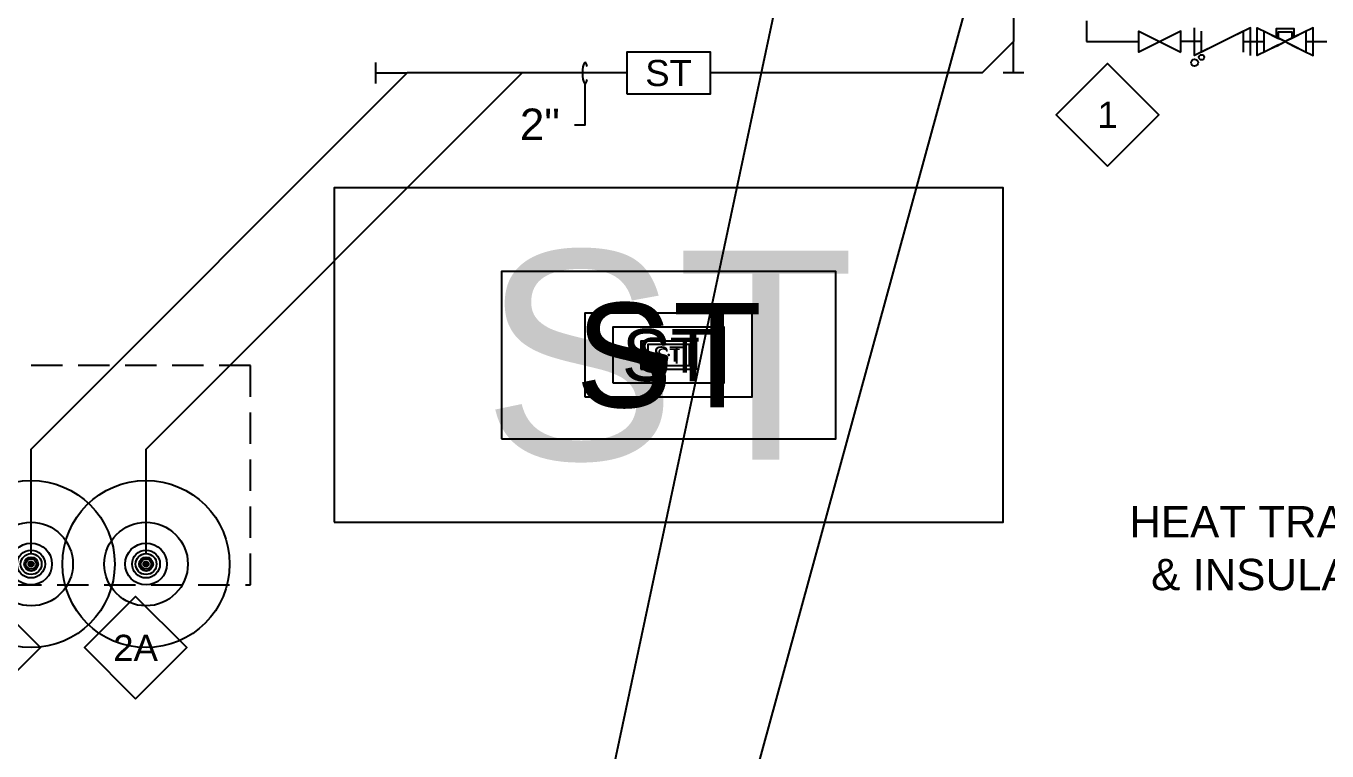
# Model space of a CAD drawing. Extents: x -3956 to 957, y -346 to 1886.
# Drawn here: x -2372.5 to -1999, y -45.9 to 162.2 of the extents above; entities that cross this region are included whole.
import ezdxf
from ezdxf.enums import TextEntityAlignment as Align

# ---------------------------------------------------------------- set-up
doc = ezdxf.new("R2010")
doc.units = 0
doc.header["$LTSCALE"] = 36
doc.header["$MEASUREMENT"] = 0
doc.linetypes.add('HIDDEN', pattern=[0.375, 0.25, -0.125])
for name, color, linetype in [('G-ANNO-TEXT', 70, 'Continuous'), ('G-ANNO-TEXT @ 96', 70, 'Continuous'), ('P-HWC-N', 2, 'Continuous'), ('P-HWC-N @ 128', 2, 'Continuous'), ('P-HWC-N @ 96', 2, 'Continuous'), ('P-STRM-N', 2, 'Continuous'), ('P-STRM-N @ 1 (1)', 2, 'Continuous'), ('P-STRM-N @ 1 (2)', 2, 'Continuous'), ('P-STRM-N @ 12', 2, 'Continuous'), ('P-STRM-N @ 128', 2, 'Continuous'), ('P-STRM-N @ 16', 2, 'Continuous'), ('P-STRM-N @ 192', 2, 'Continuous'), ('P-STRM-N @ 2', 2, 'Continuous'), ('P-STRM-N @ 24', 2, 'Continuous'), ('P-STRM-N @ 384', 2, 'Continuous'), ('P-STRM-N @ 4', 2, 'Continuous'), ('P-STRM-N @ 48', 2, 'Continuous'), ('P-STRM-N @ 64', 2, 'Continuous'), ('P-STRM-N @ 768', 2, 'Continuous'), ('P-STRM-N @ 8', 2, 'Continuous'), ('P-STRM-N @ 96', 2, 'Continuous')]:
    doc.layers.add(name, color=color, linetype=linetype)
doc.styles.add('Arial', font='arial.ttf')

# ---------------------------------------------------------------- blocks, each defined once
blk = doc.blocks.new('DIAMOND TAG')
blk.add_lwpolyline([(0, -0.1533), (0.1533, 0), (0, 0.1533), (-0.1533, 0)], close=True)
at = {"style": 'Arial'}
blk.add_attdef('XXX', text='', height=0.0781, dxfattribs=at).set_placement((0, 0), align=Align.MIDDLE)
blk = doc.blocks.new('*U7')
blk.add_circle((0, 0), 0.03125)
blk = doc.blocks.new('*U1666')
at = {"layer": 'P-STRM-N @ 1 (1)'}
blk.add_blockref('*U7', (-2338, 7.74), dxfattribs=at)
at = {"layer": 'P-STRM-N @ 1 (2)'}
blk.add_blockref('*U7', (-2338, 7.74), dxfattribs=at)
at = {"layer": 'P-STRM-N @ 12', "xscale": 12, "yscale": 12, "zscale": 12}
blk.add_blockref('*U7', (-2338, 7.74), dxfattribs=at)
at = {"layer": 'P-STRM-N @ 128', "xscale": 128, "yscale": 128, "zscale": 128}
blk.add_blockref('*U7', (-2338, 7.74), dxfattribs=at)
at = {"layer": 'P-STRM-N @ 16', "xscale": 16, "yscale": 16, "zscale": 16}
blk.add_blockref('*U7', (-2338, 7.74), dxfattribs=at)
at = {"layer": 'P-STRM-N @ 192', "xscale": 192, "yscale": 192, "zscale": 192}
blk.add_blockref('*U7', (-2338, 7.74), dxfattribs=at)
at = {"layer": 'P-STRM-N @ 2', "xscale": 2, "yscale": 2, "zscale": 2}
blk.add_blockref('*U7', (-2338, 7.74), dxfattribs=at)
at = {"layer": 'P-STRM-N @ 24', "xscale": 24, "yscale": 24, "zscale": 24}
blk.add_blockref('*U7', (-2338, 7.74), dxfattribs=at)
at = {"layer": 'P-STRM-N @ 384', "xscale": 384, "yscale": 384, "zscale": 384}
blk.add_blockref('*U7', (-2338, 7.74), dxfattribs=at)
at = {"layer": 'P-STRM-N @ 4', "xscale": 4, "yscale": 4, "zscale": 4}
blk.add_blockref('*U7', (-2338, 7.74), dxfattribs=at)
at = {"layer": 'P-STRM-N @ 48', "xscale": 48, "yscale": 48, "zscale": 48}
blk.add_blockref('*U7', (-2338, 7.74), dxfattribs=at)
at = {"layer": 'P-STRM-N @ 64', "xscale": 64, "yscale": 64, "zscale": 64}
blk.add_blockref('*U7', (-2338, 7.74), dxfattribs=at)
at = {"layer": 'P-STRM-N @ 768', "xscale": 768, "yscale": 768, "zscale": 768}
blk.add_blockref('*U7', (-2338, 7.74), dxfattribs=at)
at = {"layer": 'P-STRM-N @ 8', "xscale": 8, "yscale": 8, "zscale": 8}
blk.add_blockref('*U7', (-2338, 7.74), dxfattribs=at)
at = {"layer": 'P-STRM-N @ 96', "xscale": 96, "yscale": 96, "zscale": 96}
blk.add_blockref('*U7', (-2338, 7.74), dxfattribs=at)
blk = doc.blocks.new('*U1667')
at = {"layer": 'P-STRM-N @ 1 (1)'}
blk.add_blockref('*U7', (-2371, 7.74), dxfattribs=at)
at = {"layer": 'P-STRM-N @ 1 (2)'}
blk.add_blockref('*U7', (-2371, 7.74), dxfattribs=at)
at = {"layer": 'P-STRM-N @ 12', "xscale": 12, "yscale": 12, "zscale": 12}
blk.add_blockref('*U7', (-2371, 7.74), dxfattribs=at)
at = {"layer": 'P-STRM-N @ 128', "xscale": 128, "yscale": 128, "zscale": 128}
blk.add_blockref('*U7', (-2371, 7.74), dxfattribs=at)
at = {"layer": 'P-STRM-N @ 16', "xscale": 16, "yscale": 16, "zscale": 16}
blk.add_blockref('*U7', (-2371, 7.74), dxfattribs=at)
at = {"layer": 'P-STRM-N @ 192', "xscale": 192, "yscale": 192, "zscale": 192}
blk.add_blockref('*U7', (-2371, 7.74), dxfattribs=at)
at = {"layer": 'P-STRM-N @ 2', "xscale": 2, "yscale": 2, "zscale": 2}
blk.add_blockref('*U7', (-2371, 7.74), dxfattribs=at)
at = {"layer": 'P-STRM-N @ 24', "xscale": 24, "yscale": 24, "zscale": 24}
blk.add_blockref('*U7', (-2371, 7.74), dxfattribs=at)
at = {"layer": 'P-STRM-N @ 384', "xscale": 384, "yscale": 384, "zscale": 384}
blk.add_blockref('*U7', (-2371, 7.74), dxfattribs=at)
at = {"layer": 'P-STRM-N @ 4', "xscale": 4, "yscale": 4, "zscale": 4}
blk.add_blockref('*U7', (-2371, 7.74), dxfattribs=at)
at = {"layer": 'P-STRM-N @ 48', "xscale": 48, "yscale": 48, "zscale": 48}
blk.add_blockref('*U7', (-2371, 7.74), dxfattribs=at)
at = {"layer": 'P-STRM-N @ 64', "xscale": 64, "yscale": 64, "zscale": 64}
blk.add_blockref('*U7', (-2371, 7.74), dxfattribs=at)
at = {"layer": 'P-STRM-N @ 768', "xscale": 768, "yscale": 768, "zscale": 768}
blk.add_blockref('*U7', (-2371, 7.74), dxfattribs=at)
at = {"layer": 'P-STRM-N @ 8', "xscale": 8, "yscale": 8, "zscale": 8}
blk.add_blockref('*U7', (-2371, 7.74), dxfattribs=at)
at = {"layer": 'P-STRM-N @ 96', "xscale": 96, "yscale": 96, "zscale": 96}
blk.add_blockref('*U7', (-2371, 7.74), dxfattribs=at)
blk = doc.blocks.new('PIPE-PLAN')
at = {"linetype": 'Continuous'}
for p, q in [((-0.09375, -0.03125), (-0.09375, 0.03125)), ((-0.09375, 0), (0, 0))]:
    blk.add_line(p, q, dxfattribs=at)
blk = doc.blocks.new('*U64')
at = {"layer": 'DEFPOINTS'}
blk.add_lwpolyline([(-0.125, -0.0625), (0.125, -0.0625), (0.125, 0.0625), (-0.125, 0.0625)], close=True, dxfattribs=at)
at = {"style": 'Arial'}
blk.add_text('ST', height=0.078125, dxfattribs=at).set_placement((0, 0), align=Align.MIDDLE)
blk = doc.blocks.new('*U1669')
at = {"layer": 'P-STRM-N @ 1 (1)', "linetype": 'ByBlock', "lineweight": -2}
blk.add_blockref('*U64', (-2188, 67.74), dxfattribs=at)
at = {"layer": 'P-STRM-N @ 1 (2)', "linetype": 'ByBlock', "lineweight": -2}
blk.add_blockref('*U64', (-2188, 67.74), dxfattribs=at)
at = {"layer": 'P-STRM-N @ 128', "linetype": 'ByBlock', "lineweight": -2, "xscale": 128, "yscale": 128, "zscale": 128}
blk.add_blockref('*U64', (-2188, 67.74), dxfattribs=at)
at = {"layer": 'P-STRM-N @ 192', "linetype": 'ByBlock', "lineweight": -2, "xscale": 192, "yscale": 192, "zscale": 192}
blk.add_blockref('*U64', (-2188, 67.74), dxfattribs=at)
at = {"layer": 'P-STRM-N @ 384', "linetype": 'ByBlock', "lineweight": -2, "xscale": 384, "yscale": 384, "zscale": 384}
blk.add_blockref('*U64', (-2188, 67.74), dxfattribs=at)
at = {"layer": 'P-STRM-N @ 48', "linetype": 'ByBlock', "lineweight": -2, "xscale": 48, "yscale": 48, "zscale": 48}
blk.add_blockref('*U64', (-2188, 67.74), dxfattribs=at)
at = {"layer": 'P-STRM-N @ 64', "linetype": 'ByBlock', "lineweight": -2, "xscale": 64, "yscale": 64, "zscale": 64}
blk.add_blockref('*U64', (-2188, 67.74), dxfattribs=at)
at = {"layer": 'P-STRM-N @ 768', "linetype": 'ByBlock', "lineweight": -2, "xscale": 768, "yscale": 768, "zscale": 768}
blk.add_blockref('*U64', (-2188, 67.74), dxfattribs=at)
at = {"layer": 'P-STRM-N @ 96', "linetype": 'ByBlock', "lineweight": -2, "xscale": 96, "yscale": 96, "zscale": 96}
blk.add_blockref('*U64', (-2188, 148.74), dxfattribs=at)
blk = doc.blocks.new('LeaderNoteBlock')
blk.add_ellipse((0, 0), major_axis=(1, 0), ratio=0.25, start_param=5.387521, end_param=10.320443)
blk = doc.blocks.new('*U31')
at = {"linetype": 'Continuous'}
blk.add_lwpolyline([(-0.0625, 0.0625, 0, 0.0273, 0), (-0.0041, 0.0625, 0, 0, 0), (-0.0041, 0.0625, 0, 0, 0), (0.0625, 0.0625, 0, 0, 0)], format="xyseb", dxfattribs=at)
blk.add_lwpolyline([(-0.0625, 0.0312), (-0.0625, -0.0312), (0.0625, 0.0312), (0.0625, -0.0312)], dxfattribs=at)
blk.add_circle((0.0625, 0.0469), 0.00781, dxfattribs=at)
blk = doc.blocks.new('*U1688')
at = {"layer": 'P-HWC-N @ 128', "xscale": 128, "yscale": 128, "zscale": 128, "rotation": 180}
blk.add_blockref('*U31', (-2029, 157.74), dxfattribs=at)
at = {"layer": 'P-HWC-N @ 96', "xscale": 96, "yscale": 96, "zscale": 96, "rotation": 180}
blk.add_blockref('*U31', (-2029, 157.74), dxfattribs=at)
blk = doc.blocks.new('*U32')
at = {"linetype": 'Continuous'}
for points in [[(-0.0195, -0.0098), (-0.0625, -0.0313), (-0.0625, 0.0312), (-0.0195, 0.0098)], [(-0.0195, 0.0098), (-0.0195, 0.0293), (0.0195, 0.0293), (0.0195, 0.0098)], [(0.0195, -0.0098), (0.0625, -0.0313), (0.0625, 0.0312), (0.0195, 0.0098)], [(-0.0195, -0.0098), (0, 0), (-0.0195, 0.0098)], [(0.0195, 0.0098), (0, 0), (0.0195, -0.0098)]]:
    blk.add_lwpolyline(points, dxfattribs=at)
blk = doc.blocks.new('*U1689')
at = {"layer": 'P-HWC-N @ 128', "xscale": 128, "yscale": 128, "zscale": 128, "rotation": 359.9999994609443}
blk.add_blockref('*U32', (-2011, 157.74), dxfattribs=at)
at = {"layer": 'P-HWC-N @ 96', "xscale": 96, "yscale": 96, "zscale": 96, "rotation": 359.9999994609443}
blk.add_blockref('*U32', (-2011, 157.74), dxfattribs=at)
blk = doc.blocks.new('PLMB BALL VALVES')
at = {"linetype": 'Continuous'}
blk.add_lwpolyline([(-0.0625, -0.03125), (-0.0625, 0.03125), (0.0625, -0.03125), (0.0625, 0.03125), (-0.0625, -0.03125)], dxfattribs=at)

msp = doc.modelspace()

# ---------------------------------------------------------------- linework, layer by layer
at = {"layer": 'G-ANNO-TEXT', "linetype": 'HIDDEN'}
for p, q in [((-2308, 64.74), (-2404, 64.74)), ((-2308, 1.74), (-2308, 64.74)), ((-2404, 1.74), (-2308, 1.74))]:
    msp.add_line(p, q, dxfattribs=at)
at = {"layer": 'G-ANNO-TEXT'}
for points in [[(-2083.17, 239.17), (-2209, -220.26), (-2227, -220.26)], [(-2145.49, 224), (-2215, -103.26), (-2227, -103.26)], [(-2212, 145.74), (-2212, 133.74), (-2215, 133.74)]]:
    msp.add_lwpolyline(points, dxfattribs=at)
at = {"layer": 'P-HWC-N'}
for p, q in [((-2068, 163.74), (-2068, 157.74)), ((-2068, 157.74), (-2053, 157.74)), ((-2035, 157.74), (-2041, 157.74)), ((-2023, 157.74), (-2017, 157.74)), ((-2005, 157.74), (-1999, 157.74))]:
    msp.add_line(p, q, dxfattribs=at)
at = {"layer": 'P-STRM-N'}
for p, q in [((-2089, 169.74), (-2089, 157.74)), ((-2098, 148.74), (-2089, 157.74)), ((-2371, 40.74), (-2263, 148.74)), ((-2338, 40.74), (-2230, 148.74)), ((-2200, 148.74), (-2263, 148.74)), ((-2098, 148.74), (-2176, 148.74)), ((-2371, 10.74), (-2371, 40.74)), ((-2338, 10.74), (-2338, 40.74))]:
    msp.add_line(p, q, dxfattribs=at)

# ---------------------------------------------------------------- block references
at = {"layer": 'G-ANNO-TEXT', "xscale": 3, "yscale": 3, "zscale": 3, "rotation": 90}
msp.add_blockref('LeaderNoteBlock', (-2212, 148.74), dxfattribs=at)
at = {"layer": 'G-ANNO-TEXT @ 96', "xscale": 96, "yscale": 96, "zscale": 96}
for p, values in [((-2062, 136.74), {'XXX': '1'}), ((-2383, -16.26), {'XXX': '2A'}), ((-2341, -16.26), {'XXX': '2A'})]:
    msp.add_blockref('DIAMOND TAG', p, dxfattribs=at).add_auto_attribs(values)
at = {"layer": 'P-HWC-N'}
for name in ['*U1688', '*U1689']:
    msp.add_blockref(name, (0, 0), dxfattribs=at)
at = {"layer": 'P-HWC-N @ 96', "xscale": -96, "yscale": 96, "zscale": 96}
msp.add_blockref('PLMB BALL VALVES', (-2047, 157.74), dxfattribs=at)
at = {"layer": 'P-STRM-N'}
for name in ['*U1669', '*U1667', '*U1666']:
    msp.add_blockref(name, (0, 0), dxfattribs=at)
at = {"layer": 'P-STRM-N @ 96', "xscale": 96, "yscale": 96, "zscale": 96, "rotation": 90}
msp.add_blockref('PIPE-PLAN', (-2089, 157.74), dxfattribs=at)
at = {"layer": 'P-STRM-N @ 96', "xscale": 96, "yscale": 96, "zscale": 96}
msp.add_blockref('PIPE-PLAN', (-2263, 148.74), dxfattribs=at)

# ---------------------------------------------------------------- texts
at = {"layer": 'G-ANNO-TEXT', "style": 'Arial'}
for s, p in [('2"', (-2230.67, 129.52)), ('HEAT TRACE', (-2055.76, 15.39)), ('& INSULATE', (-2049.49, 0.24))]:
    msp.add_text(s, height=9, dxfattribs=at).set_placement(p)

doc.saveas('drawing.dxf')
